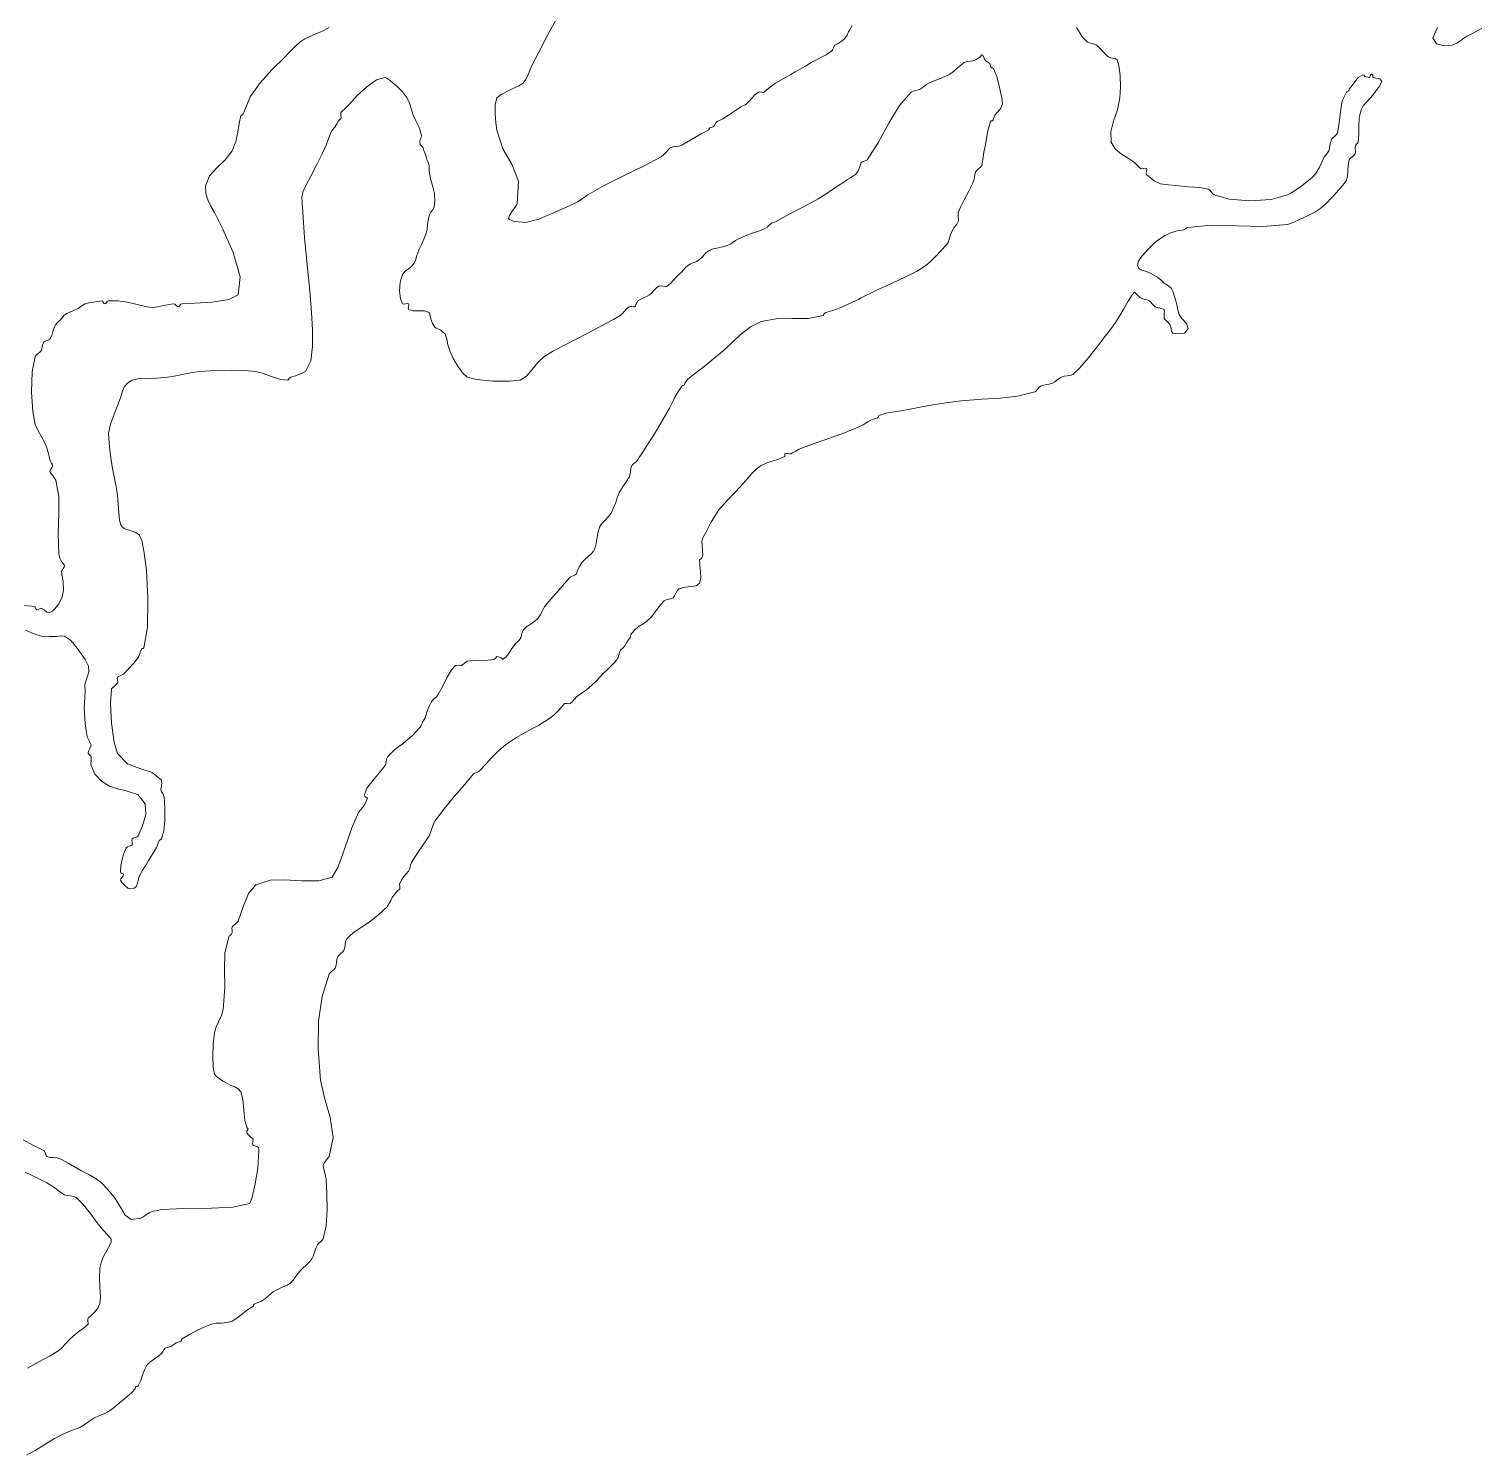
# Model space of a CAD drawing. Header units: inches. Extents: x 18 to 851, y -500 to 848.
# Drawn here: x 562.8 to 615.1, y -69.8 to -18.5 of the extents above; entities that cross this region are included whole.
import ezdxf

# ---------------------------------------------------------------- set-up
doc = ezdxf.new("R2010")
doc.units = ezdxf.units.IN
doc.header["$MEASUREMENT"] = 0
doc.layers.add('Layer 1', color=7, linetype='Continuous')

msp = doc.modelspace()

# ---------------------------------------------------------------- linework, layer by layer
at = {"layer": 'Layer 1', "lineweight": 0}
for points in [[(581.744, -18.157), (581.447, -18.701), (581.137, -19.315), (580.891, -19.795), (580.809, -19.969), (580.737, -20.146), (580.662, -20.306), (580.573, -20.431), (580.411, -20.518), (580.099, -20.67), (579.785, -20.835), (579.62, -20.96), (579.566, -21.205), (579.562, -21.523), (579.586, -21.853), (579.62, -22.125), (579.845, -22.789), (580.168, -23.35), (580.402, -23.96), (580.361, -24.771), (580.304, -24.855), (580.186, -25.021), (580.075, -25.193), (580.044, -25.301), (580.081, -25.336), (580.138, -25.364), (580.201, -25.387), (580.256, -25.407), (580.667, -25.447), (581.133, -25.319), (581.637, -25.104), (582.161, -24.877), (582.367, -24.789), (582.535, -24.698), (582.702, -24.591), (582.902, -24.454), (583.492, -24.109), (584.192, -23.763), (584.91, -23.417), (585.549, -23.077), (585.645, -23.001), (585.721, -22.913), (585.79, -22.827), (585.867, -22.76), (585.97, -22.72), (586.076, -22.706), (586.185, -22.693), (586.291, -22.654), (586.528, -22.515), (586.751, -22.384), (586.98, -22.256), (587.243, -22.125), (587.266, -22.1), (587.272, -22.064), (587.291, -22.034), (587.35, -22.019), (587.429, -21.987), (587.477, -21.923), (587.515, -21.854), (587.562, -21.807), (587.76, -21.707), (587.965, -21.585), (588.18, -21.441), (588.408, -21.277), (588.458, -21.25), (588.515, -21.228), (588.571, -21.204), (588.62, -21.172), (588.703, -21.086), (588.804, -20.971), (588.918, -20.85), (589.043, -20.748), (589.089, -20.742), (589.153, -20.751), (589.216, -20.759), (589.255, -20.748), (589.427, -20.592), (589.665, -20.433), (589.937, -20.273), (590.208, -20.113), (590.374, -20.017), (590.548, -19.92), (590.737, -19.814), (590.949, -19.689), (591.118, -19.597), (591.295, -19.509), (591.483, -19.406), (591.69, -19.266), (591.717, -19.224), (591.745, -19.155), (591.772, -19.089), (591.797, -19.054), (591.917, -18.997), (592.027, -18.932), (592.129, -18.848), (592.22, -18.736), (592.256, -18.669), (592.27, -18.621), (592.285, -18.577), (592.326, -18.524), (592.428, -18.345)], [(562.612, -39.236), (562.997, -39.277), (562.997, -39.303), (563.021, -39.355), (563.06, -39.396), (563.103, -39.383), (563.209, -39.333), (563.316, -39.392), (563.422, -39.472), (563.526, -39.489), (563.616, -39.439), (563.694, -39.371), (563.768, -39.282), (563.844, -39.172), (563.968, -38.93), (564.015, -38.689), (564.002, -38.399), (563.949, -38.007), (563.965, -37.954), (564.008, -37.909), (564.048, -37.859), (564.056, -37.795), (564.02, -37.741), (563.952, -37.656), (563.884, -37.535), (563.844, -37.371), (563.828, -36.644), (563.855, -35.953), (563.851, -35.31), (563.738, -34.725), (563.697, -34.656), (563.628, -34.56), (563.561, -34.467), (563.526, -34.406), (563.536, -34.358), (563.575, -34.311), (563.615, -34.258), (563.632, -34.195), (563.617, -34.176), (563.584, -34.114), (563.548, -34.041), (563.526, -33.983), (563.502, -33.869), (563.481, -33.771), (563.456, -33.674), (563.42, -33.56), (563.332, -33.359), (563.221, -33.158), (563.103, -32.947), (562.997, -32.713), (562.908, -32.254), (562.862, -31.555), (562.884, -30.826), (562.997, -30.277), (563.038, -30.222), (563.101, -30.167), (563.165, -30.114), (563.209, -30.065), (563.234, -29.997), (563.255, -29.91), (563.279, -29.821), (563.314, -29.748), (563.358, -29.718), (563.423, -29.694), (563.486, -29.672), (563.526, -29.643), (563.592, -29.508), (563.637, -29.367), (563.681, -29.231), (563.738, -29.112), (563.784, -29.06), (563.84, -29.015), (563.897, -28.965), (563.949, -28.901), (564.039, -28.784), (564.138, -28.717), (564.274, -28.661), (564.479, -28.583), (564.548, -28.541), (564.643, -28.473), (564.736, -28.406), (564.797, -28.371), (564.932, -28.34), (565.09, -28.312), (565.26, -28.287), (565.432, -28.266), (565.429, -28.285), (565.449, -28.325), (565.488, -28.361), (565.538, -28.371), (565.547, -28.355), (565.565, -28.321), (565.596, -28.286), (565.644, -28.266), (565.978, -28.262), (566.322, -28.315), (566.672, -28.397), (567.021, -28.478), (567.232, -28.502), (567.4, -28.479), (567.616, -28.428), (567.973, -28.371), (568.026, -28.388), (568.071, -28.431), (568.12, -28.471), (568.185, -28.478), (568.198, -28.459), (568.212, -28.425), (568.238, -28.391), (568.291, -28.371), (568.748, -28.35), (569.378, -28.311), (569.967, -28.223), (570.303, -28.054), (570.377, -27.396), (570.13, -26.53), (569.758, -25.686), (569.455, -25.089), (569.326, -24.852), (569.215, -24.633), (569.145, -24.404), (569.138, -24.137), (569.275, -23.764), (569.537, -23.472), (569.837, -23.194), (570.091, -22.865), (570.226, -22.524), (570.293, -22.191), (570.339, -21.878), (570.408, -21.596), (570.426, -21.579), (570.457, -21.562), (570.49, -21.536), (570.515, -21.489), (570.744, -20.914), (571.096, -20.41), (571.526, -19.942), (571.996, -19.478), (572.126, -19.346), (572.255, -19.216), (572.387, -19.084), (572.526, -18.948), (572.711, -18.832), (572.995, -18.703), (573.31, -18.564), (573.585, -18.419)], [(600.497, -18.426), (600.69, -18.736), (600.735, -18.785), (600.795, -18.847), (600.854, -18.906), (600.902, -18.948), (600.972, -18.979), (601.059, -18.998), (601.146, -19.018), (601.22, -19.054), (601.33, -19.157), (601.431, -19.267), (601.531, -19.375), (601.644, -19.478), (601.721, -19.513), (601.809, -19.525), (601.894, -19.541), (601.961, -19.583), (602.029, -19.788), (602.072, -20.148), (602.086, -20.569), (602.066, -20.96), (601.973, -21.385), (601.837, -21.793), (601.736, -22.182), (601.749, -22.548), (601.889, -22.787), (602.121, -22.981), (602.379, -23.145), (602.596, -23.289), (602.647, -23.339), (602.702, -23.398), (602.756, -23.456), (602.808, -23.501), (602.854, -23.509), (602.916, -23.499), (602.978, -23.49), (603.02, -23.501), (603.029, -23.544), (603.02, -23.607), (603.01, -23.67), (603.02, -23.713), (603.299, -23.949), (603.521, -24.048), (603.811, -24.085), (604.29, -24.137), (604.514, -24.158), (604.759, -24.174), (605.008, -24.197), (605.243, -24.242), (605.298, -24.279), (605.355, -24.344), (605.409, -24.411), (605.455, -24.454), (605.999, -24.609), (606.748, -24.664), (607.513, -24.613), (608.102, -24.454), (608.244, -24.376), (608.403, -24.274), (608.571, -24.156), (608.737, -24.03), (608.972, -23.839), (609.125, -23.678), (609.243, -23.48), (609.373, -23.184), (609.415, -23.11), (609.479, -23.021), (609.542, -22.933), (609.584, -22.865), (609.612, -22.774), (609.631, -22.67), (609.652, -22.558), (609.69, -22.442), (609.731, -22.394), (609.801, -22.331), (609.868, -22.271), (609.902, -22.23), (609.966, -21.859), (610.005, -21.452), (610.071, -21.063), (610.22, -20.748), (610.255, -20.724), (610.288, -20.719), (610.312, -20.703), (610.325, -20.643), (610.379, -20.57), (610.494, -20.422), (610.604, -20.277), (610.644, -20.219), (610.812, -20.133), (610.851, -20.141), (610.891, -20.188), (611.066, -20.219), (611.063, -20.193), (611.089, -20.141), (611.13, -20.102), (611.173, -20.113), (611.174, -20.133), (611.173, -20.168), (611.171, -20.203), (611.173, -20.219), (611.431, -20.277), (611.498, -20.372), (611.403, -20.549), (611.173, -20.854), (611.068, -20.976), (610.944, -21.109), (610.828, -21.248), (610.749, -21.384), (610.684, -21.669), (610.67, -21.973), (610.67, -22.273), (610.644, -22.548), (610.624, -22.583), (610.589, -22.628), (610.555, -22.687), (610.537, -22.76), (610.539, -22.811), (610.544, -22.867), (610.545, -22.924), (610.537, -22.972), (610.497, -23.021), (610.428, -23.083), (610.36, -23.143), (610.325, -23.184), (610.289, -23.391), (610.276, -23.593), (610.263, -23.775), (610.22, -23.925), (610.146, -24.036), (610.025, -24.188), (609.868, -24.367), (609.69, -24.56), (609.506, -24.745), (609.303, -24.923), (609.082, -25.078), (608.843, -25.195), (608.693, -25.262), (608.483, -25.361), (608.268, -25.457), (608.102, -25.513), (607.211, -25.587), (606.273, -25.562), (605.351, -25.539), (604.502, -25.619), (604.467, -25.639), (604.422, -25.673), (604.364, -25.707), (604.29, -25.725), (604.181, -25.736), (604.076, -25.76), (603.973, -25.791), (603.867, -25.83), (603.696, -25.913), (603.508, -26.031), (603.314, -26.182), (603.126, -26.359), (602.969, -26.527), (602.824, -26.701), (602.726, -26.862), (602.702, -26.995), (602.747, -27.098), (602.816, -27.144), (602.908, -27.168), (603.02, -27.207), (603.155, -27.271), (603.288, -27.336), (603.418, -27.417), (603.549, -27.524), (603.571, -27.546), (603.605, -27.581), (603.638, -27.614), (603.655, -27.631), (603.813, -27.729), (603.906, -27.805), (603.979, -27.952), (604.078, -28.266), (604.11, -28.411), (604.146, -28.586), (604.2, -28.76), (604.29, -28.901), (604.357, -28.965), (604.47, -29.104), (604.518, -29.273), (604.396, -29.431), (604.318, -29.443), (604.185, -29.448), (604.051, -29.443), (603.973, -29.431), (603.92, -29.37), (603.905, -29.287), (603.898, -29.197), (603.867, -29.112), (603.824, -29.066), (603.754, -29.003), (603.688, -28.941), (603.655, -28.901), (603.653, -28.832), (603.664, -28.735), (603.67, -28.642), (603.655, -28.583), (603.591, -28.548), (603.5, -28.524), (603.408, -28.503), (603.338, -28.478), (603.284, -28.432), (603.229, -28.37), (603.176, -28.309), (603.126, -28.266), (603.054, -28.233), (602.976, -28.215), (602.894, -28.195), (602.808, -28.16), (602.768, -28.125), (602.689, -28.054), (602.618, -27.982), (602.596, -27.948), (602.503, -28.052), (602.362, -28.281), (602.206, -28.557), (602.066, -28.795), (601.904, -29.045), (601.762, -29.244), (601.64, -29.404), (601.537, -29.536), (601.241, -29.926), (600.927, -30.33), (600.627, -30.682), (600.373, -30.913), (600.273, -30.956), (600.167, -30.972), (600.059, -30.984), (599.949, -31.019), (599.873, -31.065), (599.799, -31.122), (599.72, -31.181), (599.632, -31.23), (599.523, -31.265), (599.42, -31.279), (599.316, -31.297), (599.208, -31.336), (599.159, -31.379), (599.098, -31.447), (599.039, -31.513), (598.996, -31.548), (598.377, -31.7), (597.765, -31.771), (597.105, -31.811), (596.35, -31.865), (595.877, -31.921), (595.405, -31.993), (594.928, -32.081), (594.443, -32.184), (594.183, -32.229), (593.918, -32.267), (593.651, -32.314), (593.385, -32.395), (593.365, -32.418), (593.356, -32.452), (593.336, -32.484), (593.278, -32.501), (593.142, -32.541), (592.984, -32.626), (592.815, -32.729), (592.644, -32.818), (592.146, -33.015), (591.638, -33.195), (591.129, -33.373), (590.632, -33.56), (590.516, -33.612), (590.39, -33.676), (590.279, -33.734), (590.208, -33.771), (590.163, -33.775), (590.098, -33.767), (590.035, -33.761), (589.996, -33.771), (589.994, -33.792), (589.998, -33.827), (590, -33.859), (589.996, -33.877), (589.768, -33.967), (589.541, -34.037), (589.33, -34.107), (589.149, -34.195), (588.97, -34.332), (588.814, -34.487), (588.668, -34.654), (588.514, -34.83), (588.218, -35.139), (587.918, -35.45), (587.625, -35.796), (587.35, -36.207), (587.304, -36.294), (587.254, -36.397), (587.199, -36.512), (587.138, -36.63), (587.047, -36.805), (587.013, -36.92), (587.015, -37.049), (587.031, -37.266), (587.035, -37.316), (587.038, -37.372), (587.038, -37.428), (587.031, -37.478), (587.01, -37.518), (586.974, -37.557), (586.94, -37.582), (586.926, -37.583), (586.936, -37.79), (586.963, -38.026), (586.971, -38.253), (586.926, -38.43), (586.801, -38.527), (586.623, -38.555), (586.411, -38.572), (586.185, -38.642), (586.124, -38.703), (586.075, -38.797), (586.027, -38.893), (585.973, -38.96), (585.893, -38.996), (585.811, -39.013), (585.729, -39.029), (585.655, -39.065), (585.518, -39.211), (585.367, -39.413), (585.203, -39.627), (585.02, -39.807), (584.895, -39.891), (584.755, -39.977), (584.615, -40.084), (584.49, -40.23), (584.454, -40.298), (584.44, -40.346), (584.426, -40.39), (584.385, -40.442), (584.327, -40.518), (584.278, -40.602), (584.229, -40.686), (584.173, -40.76), (584.151, -40.781), (584.116, -40.815), (584.083, -40.848), (584.067, -40.865), (584.038, -40.936), (584.019, -41.021), (583.997, -41.109), (583.961, -41.184), (583.842, -41.316), (583.7, -41.452), (583.557, -41.586), (583.432, -41.713), (583.227, -41.938), (583.05, -42.109), (582.853, -42.268), (582.585, -42.454), (582.492, -42.531), (582.42, -42.614), (582.35, -42.697), (582.268, -42.771), (582.222, -42.778), (582.157, -42.769), (582.096, -42.761), (582.056, -42.771), (581.95, -42.899), (581.832, -43.033), (581.693, -43.169), (581.525, -43.301), (581.139, -43.543), (580.735, -43.765), (580.329, -43.993), (579.938, -44.254), (579.68, -44.474), (579.448, -44.709), (579.224, -44.956), (578.984, -45.207), (578.931, -45.242), (578.877, -45.254), (578.825, -45.27), (578.773, -45.312), (578.455, -45.691), (578.09, -46.109), (577.723, -46.554), (577.396, -47.007), (577.336, -47.132), (577.287, -47.274), (577.24, -47.414), (577.185, -47.536), (577.044, -47.75), (576.884, -47.978), (576.716, -48.223), (576.55, -48.489), (576.517, -48.574), (576.502, -48.656), (576.484, -48.734), (576.443, -48.807), (576.357, -48.901), (576.275, -48.994), (576.198, -49.099), (576.126, -49.23), (576.123, -49.276), (576.131, -49.341), (576.136, -49.403), (576.126, -49.441), (576.051, -49.512), (575.946, -49.624), (575.853, -49.751), (575.809, -49.865), (575.675, -50.091), (575.372, -50.369), (575.023, -50.635), (574.75, -50.818), (574.646, -50.887), (574.494, -50.994), (574.338, -51.119), (574.22, -51.242), (574.176, -51.339), (574.16, -51.446), (574.147, -51.558), (574.114, -51.665), (574.07, -51.719), (574.006, -51.774), (573.942, -51.829), (573.902, -51.877), (573.866, -51.984), (573.852, -52.088), (573.836, -52.192), (573.797, -52.301), (573.754, -52.353), (573.688, -52.41), (573.623, -52.467), (573.585, -52.513), (573.33, -53.313), (573.201, -54.21), (573.184, -55.211), (573.268, -56.324), (573.416, -56.971), (573.622, -57.679), (573.731, -58.397), (573.585, -59.077), (573.529, -59.156), (573.465, -59.229), (573.407, -59.304), (573.373, -59.395), (573.383, -59.485), (573.417, -59.623), (573.455, -59.779), (573.479, -59.924), (573.507, -60.41), (573.519, -60.997), (573.484, -61.576), (573.373, -62.042), (573.331, -62.096), (573.268, -62.152), (573.203, -62.206), (573.161, -62.254), (573.107, -62.381), (573.061, -62.523), (573.011, -62.662), (572.949, -62.783), (572.866, -62.882), (572.755, -62.986), (572.635, -63.095), (572.526, -63.206), (572.434, -63.326), (572.355, -63.443), (572.283, -63.547), (572.208, -63.63), (572.083, -63.707), (571.922, -63.775), (571.745, -63.851), (571.573, -63.947), (571.42, -64.073), (571.298, -64.189), (571.154, -64.291), (570.938, -64.371), (570.884, -64.396), (570.865, -64.425), (570.856, -64.454), (570.832, -64.477), (570.66, -64.586), (570.459, -64.744), (570.259, -64.9), (570.091, -65.006), (569.901, -65.061), (569.707, -65.078), (569.52, -65.086), (569.35, -65.112), (569.131, -65.196), (568.849, -65.328), (568.553, -65.485), (568.291, -65.642), (568.267, -65.673), (568.262, -65.707), (568.245, -65.733), (568.185, -65.748), (568.081, -65.783), (567.989, -65.853), (567.889, -65.923), (567.762, -65.959), (567.685, -65.984), (567.633, -66.04), (567.593, -66.108), (567.55, -66.171), (567.452, -66.252), (567.295, -66.364), (567.133, -66.486), (567.021, -66.595), (566.934, -66.756), (566.869, -66.941), (566.802, -67.139), (566.702, -67.336), (566.671, -67.36), (566.638, -67.365), (566.61, -67.382), (566.597, -67.441), (566.484, -67.573), (566.23, -67.795), (565.947, -68.024), (565.75, -68.183), (565.618, -68.273), (565.48, -68.34), (565.318, -68.406), (565.114, -68.5), (564.964, -68.596), (564.799, -68.717), (564.605, -68.835), (564.373, -68.924), (564.037, -69.048), (563.692, -69.234), (563.344, -69.451), (562.997, -69.665), (562.84, -69.749), (562.68, -69.825)], [(615.104, -18.456), (614.785, -18.624), (614.561, -18.736), (614.453, -18.807), (614.338, -18.895), (614.202, -18.982), (614.031, -19.054), (613.741, -19.083), (613.462, -19.006), (613.336, -18.795), (613.502, -18.419)], [(562.57, -58.484), (562.913, -58.672), (563.314, -58.865), (563.346, -58.906), (563.37, -58.974), (563.394, -59.04), (563.42, -59.077), (563.542, -59.109), (563.663, -59.116), (563.796, -59.13), (563.949, -59.183), (564.19, -59.313), (564.413, -59.446), (564.642, -59.58), (564.902, -59.712), (565.139, -59.844), (565.369, -60.02), (565.604, -60.255), (565.855, -60.56), (566.068, -60.901), (566.241, -61.191), (566.46, -61.351), (566.809, -61.301), (566.88, -61.258), (566.972, -61.191), (567.062, -61.127), (567.126, -61.089), (567.249, -61.052), (567.354, -61.029), (567.452, -61.01), (567.55, -60.982), (568.086, -60.958), (569.092, -60.951), (570.12, -60.908), (570.727, -60.771), (570.808, -60.541), (570.922, -60.057), (571.018, -59.506), (571.044, -59.077), (571.046, -59.004), (571.055, -58.915), (571.058, -58.828), (571.044, -58.76), (571.004, -58.727), (570.938, -58.703), (570.871, -58.682), (570.832, -58.653), (570.828, -58.608), (570.836, -58.543), (570.843, -58.48), (570.832, -58.441), (570.788, -58.402), (570.718, -58.336), (570.652, -58.27), (570.62, -58.23), (570.617, -58.155), (570.653, -58.122), (570.672, -58.09), (570.62, -58.019), (570.545, -57.787), (570.507, -57.403), (570.473, -57.009), (570.408, -56.748), (570.306, -56.637), (570.184, -56.572), (570.041, -56.516), (569.879, -56.43), (569.77, -56.361), (569.639, -56.278), (569.522, -56.191), (569.455, -56.112), (569.408, -55.858), (569.395, -55.467), (569.411, -55.027), (569.455, -54.63), (569.52, -54.414), (569.617, -54.205), (569.714, -53.997), (569.773, -53.783), (569.826, -52.99), (569.811, -52.338), (569.829, -51.746), (569.984, -51.136), (570.004, -51.117), (570.035, -51.103), (570.067, -51.078), (570.091, -51.03), (570.094, -50.979), (570.087, -50.923), (570.082, -50.867), (570.091, -50.818), (570.133, -50.766), (570.198, -50.708), (570.264, -50.652), (570.303, -50.606), (570.506, -50.046), (570.676, -49.608), (570.949, -49.3), (571.467, -49.124), (571.969, -49.116), (572.596, -49.156), (573.214, -49.154), (573.69, -49.019), (573.91, -48.652), (574.15, -47.979), (574.4, -47.242), (574.644, -46.689), (574.716, -46.597), (574.818, -46.471), (574.912, -46.322), (574.961, -46.159), (574.943, -46.166), (574.907, -46.14), (574.871, -46.098), (574.855, -46.054), (574.945, -45.82), (575.158, -45.54), (575.404, -45.253), (575.597, -44.995), (575.622, -44.927), (575.643, -44.838), (575.667, -44.749), (575.702, -44.678), (575.953, -44.428), (576.26, -44.189), (576.578, -43.93), (576.867, -43.618), (576.903, -43.556), (576.919, -43.506), (576.936, -43.459), (576.973, -43.406), (577.042, -43.276), (577.108, -43.076), (577.187, -42.856), (577.291, -42.666), (577.343, -42.611), (577.396, -42.568), (577.45, -42.521), (577.502, -42.454), (577.677, -42.137), (577.839, -41.821), (577.991, -41.558), (578.138, -41.395), (578.183, -41.389), (578.247, -41.397), (578.311, -41.405), (578.35, -41.395), (578.56, -41.242), (578.799, -41.222), (579.104, -41.235), (579.514, -41.184), (579.556, -41.16), (579.593, -41.125), (579.616, -41.091), (579.62, -41.077), (579.689, -41.088), (579.771, -41.119), (579.83, -41.156), (579.832, -41.184), (579.949, -41.099), (580.048, -40.976), (580.144, -40.823), (580.256, -40.653), (580.308, -40.594), (580.363, -40.543), (580.418, -40.495), (580.467, -40.442), (580.499, -40.371), (580.517, -40.286), (580.536, -40.198), (580.573, -40.124), (580.693, -40.01), (580.837, -39.91), (580.981, -39.812), (581.103, -39.701), (581.197, -39.565), (581.273, -39.423), (581.344, -39.287), (581.42, -39.172), (581.638, -38.92), (581.855, -38.68), (582.067, -38.447), (582.268, -38.219), (582.31, -38.193), (582.378, -38.165), (582.444, -38.137), (582.479, -38.112), (582.521, -38.01), (582.559, -37.912), (582.609, -37.81), (582.69, -37.689), (582.797, -37.576), (582.92, -37.468), (583.034, -37.364), (583.114, -37.266), (583.185, -37.074), (583.223, -36.854), (583.262, -36.627), (583.326, -36.418), (583.411, -36.289), (583.527, -36.166), (583.647, -36.036), (583.749, -35.889), (583.807, -35.772), (583.866, -35.636), (583.921, -35.493), (583.961, -35.359), (584.032, -35.167), (584.133, -34.998), (584.253, -34.824), (584.385, -34.618), (584.427, -34.505), (584.438, -34.396), (584.448, -34.293), (584.49, -34.195), (584.539, -34.142), (584.595, -34.097), (584.65, -34.048), (584.702, -33.983), (584.893, -33.688), (585.08, -33.399), (585.264, -33.112), (585.443, -32.818), (585.585, -32.582), (585.717, -32.359), (585.844, -32.128), (585.973, -31.865), (586.037, -31.737), (586.109, -31.613), (586.193, -31.482), (586.291, -31.336), (586.323, -31.312), (586.355, -31.307), (586.383, -31.29), (586.396, -31.23), (586.487, -31.102), (586.694, -30.928), (586.938, -30.746), (587.138, -30.595), (587.297, -30.464), (587.456, -30.331), (587.615, -30.198), (587.772, -30.065), (588.072, -29.788), (588.398, -29.481), (588.755, -29.201), (589.149, -29.007), (589.689, -28.914), (590.268, -28.906), (590.842, -28.896), (591.373, -28.795), (591.389, -28.777), (591.405, -28.746), (591.432, -28.713), (591.479, -28.689), (591.729, -28.614), (591.986, -28.516), (592.255, -28.397), (592.537, -28.266), (592.646, -28.212), (592.745, -28.159), (592.847, -28.107), (592.961, -28.054), (593.07, -28.003), (593.171, -27.951), (593.272, -27.898), (593.385, -27.842), (593.858, -27.624), (594.32, -27.414), (594.738, -27.206), (595.078, -26.995), (595.236, -26.858), (595.425, -26.671), (595.626, -26.459), (595.82, -26.254), (595.876, -26.164), (595.918, -26.042), (595.965, -25.893), (596.031, -25.725), (596.083, -25.641), (596.141, -25.57), (596.197, -25.499), (596.243, -25.407), (596.253, -25.331), (596.245, -25.248), (596.235, -25.166), (596.243, -25.089), (596.333, -24.867), (596.47, -24.601), (596.625, -24.312), (596.772, -24.03), (596.809, -23.924), (596.824, -23.819), (596.84, -23.716), (596.879, -23.607), (596.921, -23.558), (596.989, -23.497), (597.055, -23.439), (597.091, -23.396), (597.122, -23.266), (597.146, -23.097), (597.169, -22.918), (597.196, -22.76), (597.249, -22.5), (597.287, -22.281), (597.333, -22.063), (597.408, -21.807), (597.429, -21.789), (597.463, -21.779), (597.496, -21.757), (597.514, -21.701), (597.563, -21.584), (597.667, -21.465), (597.773, -21.331), (597.832, -21.172), (597.809, -20.958), (597.734, -20.582), (597.63, -20.184), (597.514, -19.901), (597.481, -19.877), (597.449, -19.872), (597.422, -19.855), (597.408, -19.795), (597.377, -19.716), (597.312, -19.668), (597.243, -19.63), (597.196, -19.583), (597.123, -19.423), (597.088, -19.406), (597.027, -19.478), (596.879, -19.583), (596.771, -19.618), (596.666, -19.633), (596.561, -19.649), (596.455, -19.689), (596.333, -19.778), (596.209, -19.893), (596.076, -20.011), (595.926, -20.113), (595.756, -20.192), (595.567, -20.266), (595.373, -20.343), (595.185, -20.431), (595.101, -20.48), (595.018, -20.538), (594.938, -20.596), (594.867, -20.643), (594.8, -20.667), (594.71, -20.688), (594.62, -20.713), (594.549, -20.748), (594.121, -21.231), (593.743, -21.866), (593.371, -22.551), (592.961, -23.184), (592.919, -23.21), (592.851, -23.237), (592.784, -23.265), (592.749, -23.289), (592.714, -23.389), (592.68, -23.495), (592.628, -23.604), (592.537, -23.713), (592.467, -23.769), (592.379, -23.824), (592.292, -23.877), (592.22, -23.925), (592.081, -24.021), (591.928, -24.117), (591.761, -24.224), (591.585, -24.348), (591.195, -24.595), (590.691, -24.865), (590.159, -25.143), (589.679, -25.407), (589.605, -25.442), (589.56, -25.455), (589.521, -25.47), (589.467, -25.513), (589.448, -25.53), (589.408, -25.568), (589.371, -25.605), (589.361, -25.619), (589.087, -25.741), (588.824, -25.834), (588.566, -25.924), (588.303, -26.042), (588.223, -26.092), (588.135, -26.155), (588.051, -26.215), (587.984, -26.254), (587.805, -26.312), (587.608, -26.353), (587.414, -26.397), (587.243, -26.466), (587.154, -26.533), (587.089, -26.608), (587.021, -26.691), (586.926, -26.783), (586.825, -26.844), (586.714, -26.889), (586.602, -26.934), (586.502, -26.995), (586.422, -27.07), (586.349, -27.152), (586.272, -27.234), (586.185, -27.312), (586.1, -27.399), (585.99, -27.526), (585.873, -27.652), (585.761, -27.736), (585.688, -27.746), (585.6, -27.732), (585.513, -27.722), (585.443, -27.736), (585.358, -27.809), (585.283, -27.896), (585.209, -27.982), (585.126, -28.054), (585.016, -28.114), (584.91, -28.16), (584.806, -28.206), (584.702, -28.266), (584.675, -28.308), (584.647, -28.376), (584.622, -28.442), (584.597, -28.478), (584.548, -28.483), (584.489, -28.475), (584.432, -28.467), (584.385, -28.478), (584.297, -28.552), (584.223, -28.638), (584.15, -28.723), (584.067, -28.795), (583.824, -28.941), (583.53, -29.097), (583.215, -29.261), (582.902, -29.431), (582.484, -29.65), (582.061, -29.856), (581.661, -30.061), (581.314, -30.277), (581.103, -30.486), (580.902, -30.741), (580.696, -30.976), (580.467, -31.124), (580.08, -31.164), (579.479, -31.154), (578.895, -31.103), (578.562, -31.019), (578.392, -30.853), (578.216, -30.616), (578.054, -30.343), (577.926, -30.065), (577.865, -29.848), (577.826, -29.646), (577.758, -29.47), (577.608, -29.324), (577.562, -29.302), (577.499, -29.275), (577.438, -29.248), (577.396, -29.219), (577.312, -29.078), (577.253, -28.908), (577.213, -28.762), (577.185, -28.689), (577.017, -28.629), (576.814, -28.627), (576.612, -28.631), (576.443, -28.583), (576.434, -28.545), (576.441, -28.48), (576.451, -28.414), (576.443, -28.371), (576.4, -28.362), (576.337, -28.372), (576.273, -28.382), (576.231, -28.371), (576.156, -28.194), (576.121, -27.914), (576.141, -27.598), (576.231, -27.312), (576.322, -27.203), (576.442, -27.109), (576.563, -27.012), (576.655, -26.889), (576.691, -26.804), (576.715, -26.726), (576.735, -26.65), (576.762, -26.571), (576.829, -26.41), (576.909, -26.236), (576.995, -26.044), (577.079, -25.83), (577.114, -25.684), (577.131, -25.526), (577.147, -25.363), (577.185, -25.195), (577.244, -25.076), (577.311, -24.998), (577.367, -24.887), (577.396, -24.666), (577.379, -24.399), (577.321, -24.156), (577.248, -23.904), (577.185, -23.607), (577.183, -23.555), (577.188, -23.5), (577.19, -23.446), (577.185, -23.396), (577.163, -23.325), (577.136, -23.252), (577.106, -23.171), (577.079, -23.077), (577.058, -23.008), (577.03, -22.935), (577.001, -22.854), (576.973, -22.76), (576.949, -22.715), (576.914, -22.684), (576.882, -22.664), (576.867, -22.654), (576.857, -22.494), (576.887, -22.414), (576.906, -22.321), (576.867, -22.125), (576.806, -21.975), (576.712, -21.782), (576.617, -21.576), (576.55, -21.384), (576.474, -21.135), (576.374, -20.934), (576.229, -20.745), (576.02, -20.536), (575.908, -20.436), (575.789, -20.334), (575.68, -20.254), (575.597, -20.219), (575.293, -20.307), (574.937, -20.557), (574.593, -20.875), (574.326, -21.172), (574.236, -21.27), (574.139, -21.363), (574.055, -21.44), (574.008, -21.489), (574.002, -21.534), (574.012, -21.599), (574.02, -21.662), (574.008, -21.701), (573.926, -21.789), (573.859, -21.893), (573.787, -22.006), (573.69, -22.125), (573.643, -22.206), (573.595, -22.336), (573.541, -22.492), (573.479, -22.654), (573.331, -22.975), (573.144, -23.354), (572.938, -23.753), (572.738, -24.137), (572.639, -24.348), (572.604, -24.515), (572.609, -24.731), (572.632, -25.089), (572.696, -25.989), (572.791, -26.965), (572.886, -27.902), (572.949, -28.689), (572.983, -29.311), (572.987, -29.908), (572.92, -30.426), (572.738, -30.807), (572.667, -30.849), (572.533, -30.902), (572.37, -30.962), (572.208, -31.019), (572.173, -31.041), (572.133, -31.077), (572.104, -31.11), (572.103, -31.124), (571.836, -31.095), (571.511, -30.992), (571.189, -30.876), (570.938, -30.807), (570.551, -30.774), (570.053, -30.764), (569.494, -30.775), (568.926, -30.807), (568.65, -30.844), (568.359, -30.901), (568.062, -30.966), (567.762, -31.019), (567.384, -31.051), (567.011, -31.062), (566.695, -31.078), (566.491, -31.124), (566.328, -31.231), (566.218, -31.356), (566.139, -31.524), (566.067, -31.76), (565.979, -32.006), (565.843, -32.342), (565.714, -32.705), (565.644, -33.03), (565.646, -33.239), (565.674, -33.524), (565.712, -33.827), (565.75, -34.089), (565.799, -34.367), (565.855, -34.664), (565.913, -34.965), (565.961, -35.254), (565.992, -35.57), (566.013, -35.886), (566.033, -36.151), (566.067, -36.312), (566.126, -36.409), (566.185, -36.457), (566.265, -36.486), (566.385, -36.524), (566.623, -36.611), (566.756, -36.708), (566.835, -36.898), (566.914, -37.266), (567.002, -37.966), (567.06, -38.985), (567.044, -40.019), (566.914, -40.76), (566.891, -40.78), (566.856, -40.788), (566.825, -40.809), (566.809, -40.865), (566.731, -41.074), (566.561, -41.297), (566.355, -41.517), (566.173, -41.713), (566.131, -41.738), (566.062, -41.767), (565.996, -41.794), (565.961, -41.818), (565.955, -41.868), (565.963, -41.926), (565.971, -41.982), (565.961, -42.03), (565.919, -42.076), (565.85, -42.141), (565.783, -42.202), (565.75, -42.242), (565.708, -42.763), (565.75, -43.478), (565.845, -44.156), (565.961, -44.571), (566.328, -44.943), (566.771, -45.112), (567.207, -45.248), (567.55, -45.524), (567.563, -45.617), (567.545, -45.741), (567.527, -45.863), (567.55, -45.947), (567.595, -46.001), (567.625, -46.062), (567.644, -46.146), (567.655, -46.266), (567.672, -46.604), (567.667, -46.985), (567.631, -47.351), (567.55, -47.642), (567.528, -47.663), (567.498, -47.676), (567.467, -47.698), (567.443, -47.748), (567.406, -47.869), (567.365, -47.956), (567.31, -48.044), (567.232, -48.171), (567.16, -48.293), (567.084, -48.417), (567.003, -48.551), (566.914, -48.701), (566.857, -48.792), (566.799, -48.89), (566.744, -48.999), (566.702, -49.124), (566.682, -49.241), (566.651, -49.347), (566.566, -49.42), (566.385, -49.441), (566.334, -49.41), (566.236, -49.332), (566.135, -49.229), (566.067, -49.124), (566.077, -49.076), (566.12, -49.028), (566.164, -48.976), (566.173, -48.912), (566.153, -48.897), (566.117, -48.887), (566.082, -48.862), (566.067, -48.807), (566.084, -48.596), (566.129, -48.383), (566.196, -48.17), (566.279, -47.959), (566.318, -47.928), (566.386, -47.903), (566.453, -47.88), (566.491, -47.854), (566.497, -47.805), (566.488, -47.746), (566.48, -47.688), (566.491, -47.642), (566.533, -47.613), (566.601, -47.587), (566.667, -47.562), (566.702, -47.536), (566.862, -47.171), (566.98, -46.768), (566.96, -46.378), (566.702, -46.054), (566.628, -46.017), (566.543, -45.99), (566.459, -45.97), (566.385, -45.947), (566.274, -45.911), (566.178, -45.889), (566.079, -45.868), (565.961, -45.842), (565.678, -45.738), (565.39, -45.562), (565.149, -45.312), (565.009, -44.995), (565.004, -44.917), (565.012, -44.835), (565.018, -44.754), (565.009, -44.678), (564.984, -44.636), (564.948, -44.603), (564.916, -44.58), (564.902, -44.571), (564.916, -44.483), (564.961, -44.388), (565.004, -44.304), (565.009, -44.254), (564.872, -43.965), (564.793, -43.488), (564.768, -42.919), (564.797, -42.348), (564.797, -42.271), (564.79, -42.188), (564.786, -42.105), (564.797, -42.03), (564.871, -41.82), (564.927, -41.624), (564.918, -41.419), (564.797, -41.184), (564.652, -40.976), (564.476, -40.725), (564.273, -40.491), (564.056, -40.336), (563.957, -40.333), (563.765, -40.347), (563.506, -40.355), (563.209, -40.336), (562.928, -40.249), (562.654, -40.124)], [(562.724, -66.706), (563.104, -66.49), (563.509, -66.273), (563.844, -66.065), (563.957, -65.963), (564.085, -65.829), (564.225, -65.681), (564.373, -65.536), (564.513, -65.425), (564.655, -65.324), (564.789, -65.225), (564.902, -65.112), (564.91, -65.068), (564.9, -65.004), (564.892, -64.94), (564.902, -64.9), (565.006, -64.812), (565.132, -64.688), (565.249, -64.538), (565.326, -64.371), (565.347, -64.12), (565.329, -63.79), (565.31, -63.434), (565.326, -63.101), (565.37, -62.911), (565.438, -62.729), (565.529, -62.547), (565.644, -62.359), (565.739, -62.176), (565.729, -62.052), (565.623, -61.923), (565.432, -61.724), (565.231, -61.469), (564.988, -61.135), (564.728, -60.803), (564.479, -60.56), (564.381, -60.516), (564.274, -60.499), (564.164, -60.486), (564.056, -60.453), (563.924, -60.373), (563.765, -60.259), (563.592, -60.136), (563.42, -60.03), (563.179, -59.909), (562.91, -59.78), (562.632, -59.644)]]:
    msp.add_lwpolyline(points, dxfattribs=at)

doc.saveas('drawing.dxf')
